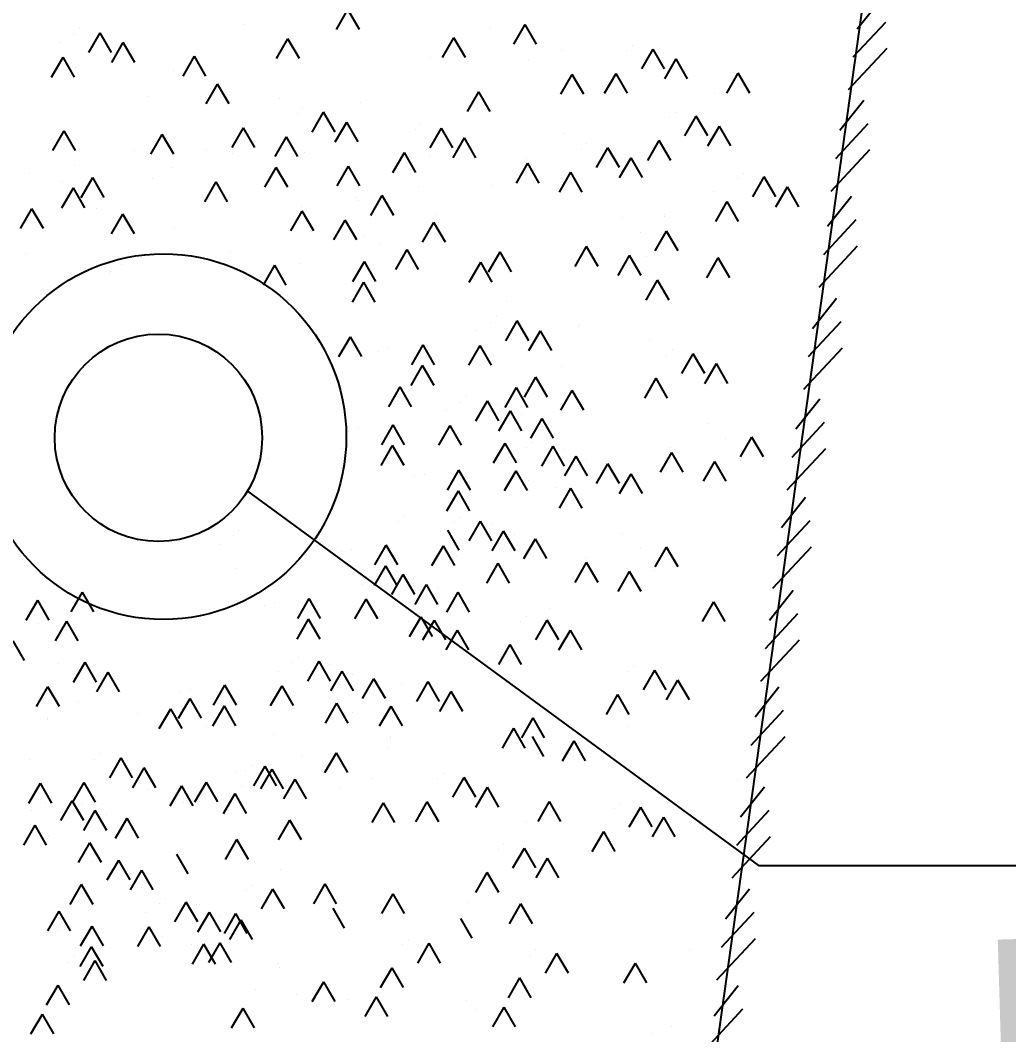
# Model space of a CAD drawing. Header units: feet. Extents: x 3381 to 683417, y 675186 to 4372291.
# Drawn here: x 682785.12 to 682803.24, y 4372078.8 to 4372097.4 of the extents above; entities that cross this region are included whole.
import ezdxf

# ---------------------------------------------------------------- set-up
doc = ezdxf.new("R2010")
doc.units = ezdxf.units.FT
doc.header["$MEASUREMENT"] = 0
doc.linetypes.add('DUZ', pattern=[0])
doc.layers.get('0').update_dxf_attribs({"linetype": 'CONTINUOUS'})
doc.layers.add('0_Ном._пера__7', color=7, linetype='CONTINUOUS', lineweight=35)
doc.layers.add('Fills_Pen_No__97', color=18, linetype='CONTINUOUS', lineweight=13, true_color=0x020202)
doc.styles.add('ARİAL', font='arial.ttf')

msp = doc.modelspace()

# ---------------------------------------------------------------- linework, layer by layer
at = {"color": 0, "lineweight": 25}
for p, q in [((682797.901, 4372078.597), (682802.782, 4372113.502)), ((682800.904, 4372097.786), (682800.465, 4372097.234)), ((682800.983, 4372097.358), (682800.389, 4372096.717)), ((682801.009, 4372096.878), (682800.301, 4372096.118)), ((682800.585, 4372095.928), (682800.146, 4372095.375)), ((682800.664, 4372095.5), (682800.07, 4372094.858)), ((682800.69, 4372095.019), (682799.982, 4372094.26)), ((682800.363, 4372094.166), (682799.924, 4372093.613)), ((682800.442, 4372093.738), (682799.848, 4372093.097)), ((682800.468, 4372093.257), (682799.76, 4372092.498)), ((682800.086, 4372092.295), (682799.646, 4372091.742)), ((682800.164, 4372091.867), (682799.57, 4372091.225)), ((682800.191, 4372091.386), (682799.482, 4372090.627)), ((682799.781, 4372090.45), (682799.341, 4372089.897)), ((682799.859, 4372090.022), (682799.265, 4372089.38)), ((682799.885, 4372089.541), (682799.177, 4372088.782)), ((682789.288, 4372088.763), (682798.658, 4372081.9)), ((682799.517, 4372088.646), (682799.078, 4372088.093)), ((682799.596, 4372088.218), (682799.002, 4372087.577)), ((682799.622, 4372087.737), (682798.914, 4372086.978)), ((682799.295, 4372086.942), (682798.856, 4372086.39)), ((682799.374, 4372086.514), (682798.78, 4372085.873)), ((682799.4, 4372086.034), (682798.692, 4372085.274)), ((682799.032, 4372085.17), (682798.593, 4372084.617)), ((682799.111, 4372084.742), (682798.517, 4372084.1)), ((682799.137, 4372084.261), (682798.429, 4372083.502)), ((682798.768, 4372083.337), (682798.329, 4372082.784)), ((682798.847, 4372082.909), (682798.253, 4372082.267)), ((682798.873, 4372082.428), (682798.165, 4372081.669)), ((682798.658, 4372081.9), (682826.255, 4372081.9)), ((682798.491, 4372081.467), (682798.051, 4372080.914)), ((682798.569, 4372081.039), (682797.975, 4372080.397)), ((682798.596, 4372080.558), (682797.887, 4372079.799)), ((682798.283, 4372079.694), (682797.844, 4372079.141)), ((682798.362, 4372079.266), (682797.768, 4372078.625))]:
    msp.add_line(p, q, dxfattribs=at)
at = {"linetype": 'DUZ', "lineweight": 25}
for centre, radius in [((682787.748, 4372089.762), 3.352), ((682787.657, 4372089.742), 1.902)]:
    msp.add_circle(centre, radius, dxfattribs=at)
at = {"linetype": 'Continuous', "lineweight": 25}
msp.add_open_spline([(682691.713, 4372146.789), (682693.534, 4372143.319), (682699.84, 4372131.301), (682709.737, 4372113.319), (682723.732, 4372094.055), (682734.503, 4372073.857), (682745.466, 4372055.972), (682754.594, 4372038.568), (682768.009, 4372020.047), (682784.609, 4372005.758), (682796.144, 4371990.921), (682804.074, 4371980.439), (682815.392, 4371968.52), (682823.641, 4371957.828), (682828.085, 4371952.068)], degree=3, knots=[0, 0, 0, 0, 11.75951, 40.72321, 61.46233, 83.054979, 109.290717, 124.392744, 141.962718, 177.533008, 189.558821, 198.276488, 216.955448, 238.768866, 238.768866, 238.768866, 238.768866], dxfattribs=at)
at = {"layer": 'Fills_Pen_No__97', "color": 7, "linetype": 'Continuous', "lineweight": 25}
for p, q in [((682790.921, 4372097.229), (682791.13, 4372097.592)), ((682791.34, 4372097.229), (682791.13, 4372097.592)), ((682789.222, 4372097.311), (682789.222, 4372097.311)), ((682794.17, 4372096.958), (682794.38, 4372097.321)), ((682794.59, 4372096.958), (682794.38, 4372097.321)), ((682786.106, 4372097.139), (682786.106, 4372097.139)), ((682786.202, 4372097.242), (682786.202, 4372097.242)), ((682786.379, 4372096.805), (682786.589, 4372097.168)), ((682786.798, 4372096.805), (682786.589, 4372097.168)), ((682793.746, 4372097.247), (682793.746, 4372097.247)), ((682785.847, 4372096.984), (682785.847, 4372096.984)), ((682786.802, 4372096.623), (682787.012, 4372096.986)), ((682787.222, 4372096.623), (682787.012, 4372096.986)), ((682789.822, 4372096.693), (682790.031, 4372097.056)), ((682790.241, 4372096.693), (682790.031, 4372097.056)), ((682792.864, 4372096.712), (682793.074, 4372097.075)), ((682793.284, 4372096.712), (682793.074, 4372097.075)), ((682796.339, 4372096.942), (682796.339, 4372096.942)), ((682785.699, 4372096.356), (682785.908, 4372096.719)), ((682786.118, 4372096.356), (682785.908, 4372096.719)), ((682788.108, 4372096.374), (682788.318, 4372096.737)), ((682788.527, 4372096.374), (682788.318, 4372096.737)), ((682795.044, 4372096.844), (682795.044, 4372096.844)), ((682796.242, 4372096.84), (682796.242, 4372096.84)), ((682796.516, 4372096.506), (682796.725, 4372096.869)), ((682796.935, 4372096.506), (682796.725, 4372096.869)), ((682786.145, 4372096.533), (682786.145, 4372096.533)), ((682792.647, 4372096.711), (682792.647, 4372096.711)), ((682794.434, 4372096.66), (682794.434, 4372096.66)), ((682796.939, 4372096.324), (682797.149, 4372096.687)), ((682797.358, 4372096.324), (682797.149, 4372096.687)), ((682787.932, 4372096.483), (682787.932, 4372096.483)), ((682795.034, 4372096.042), (682795.243, 4372096.405)), ((682795.453, 4372096.042), (682795.243, 4372096.405)), ((682795.835, 4372096.057), (682796.045, 4372096.42)), ((682796.255, 4372096.057), (682796.045, 4372096.42)), ((682798.076, 4372096.061), (682798.286, 4372096.424)), ((682798.496, 4372096.061), (682798.286, 4372096.424)), ((682788.532, 4372095.864), (682788.741, 4372096.227)), ((682788.951, 4372095.864), (682788.741, 4372096.227)), ((682787.468, 4372096.004), (682787.468, 4372096.004)), ((682793.32, 4372095.723), (682793.53, 4372096.086)), ((682793.739, 4372095.723), (682793.53, 4372096.086)), ((682797.859, 4372096.06), (682797.859, 4372096.06)), ((682789.875, 4372095.966), (682789.875, 4372095.966)), ((682791.357, 4372095.882), (682791.357, 4372095.882)), ((682790.202, 4372095.682), (682790.202, 4372095.682)), ((682790.299, 4372095.784), (682790.299, 4372095.784)), ((682790.475, 4372095.347), (682790.685, 4372095.71)), ((682790.894, 4372095.347), (682790.685, 4372095.71)), ((682797.034, 4372095.611), (682797.034, 4372095.611)), ((682797.131, 4372095.713), (682797.131, 4372095.713)), ((682797.308, 4372095.276), (682797.517, 4372095.639)), ((682797.727, 4372095.276), (682797.517, 4372095.639)), ((682789.007, 4372095.063), (682789.216, 4372095.426)), ((682789.195, 4372095.517), (682789.195, 4372095.517)), ((682789.426, 4372095.063), (682789.216, 4372095.426)), ((682790.898, 4372095.165), (682791.108, 4372095.528)), ((682791.318, 4372095.165), (682791.108, 4372095.528)), ((682792.459, 4372095.493), (682792.459, 4372095.493)), ((682792.636, 4372095.057), (682792.845, 4372095.42)), ((682793.055, 4372095.057), (682792.845, 4372095.42)), ((682797.731, 4372095.094), (682797.941, 4372095.457)), ((682798.15, 4372095.094), (682797.941, 4372095.457)), ((682785.719, 4372095.009), (682785.928, 4372095.372)), ((682786.138, 4372095.009), (682785.928, 4372095.372)), ((682787.518, 4372094.942), (682787.728, 4372095.305)), ((682787.937, 4372094.942), (682787.728, 4372095.305)), ((682789.795, 4372094.898), (682790.005, 4372095.261)), ((682790.214, 4372094.898), (682790.005, 4372095.261)), ((682792.362, 4372095.391), (682792.362, 4372095.391)), ((682793.059, 4372094.875), (682793.269, 4372095.238)), ((682793.478, 4372094.875), (682793.269, 4372095.238)), ((682795.087, 4372095.315), (682795.087, 4372095.315)), ((682795.511, 4372095.133), (682795.511, 4372095.133)), ((682795.687, 4372094.696), (682795.897, 4372095.059)), ((682796.106, 4372094.696), (682795.897, 4372095.059)), ((682796.628, 4372094.827), (682796.837, 4372095.19)), ((682797.047, 4372094.827), (682796.837, 4372095.19)), ((682787.221, 4372095.006), (682787.221, 4372095.006)), ((682788.544, 4372095.027), (682788.544, 4372095.027)), ((682789.008, 4372094.955), (682789.008, 4372094.955)), ((682790.331, 4372094.976), (682790.331, 4372094.976)), ((682791.955, 4372094.608), (682792.165, 4372094.971)), ((682792.375, 4372094.608), (682792.165, 4372094.971)), ((682792.62, 4372094.916), (682792.62, 4372094.916)), ((682794.407, 4372094.866), (682794.407, 4372094.866)), ((682795.414, 4372095.031), (682795.414, 4372095.031)), ((682796.11, 4372094.514), (682796.32, 4372094.877)), ((682796.53, 4372094.514), (682796.32, 4372094.877)), ((682786.118, 4372094.739), (682786.118, 4372094.739)), ((682787.905, 4372094.688), (682787.905, 4372094.688)), ((682789.608, 4372094.337), (682789.818, 4372094.7)), ((682790.028, 4372094.337), (682789.818, 4372094.7)), ((682790.931, 4372094.358), (682791.14, 4372094.721)), ((682791.35, 4372094.358), (682791.14, 4372094.721)), ((682794.219, 4372094.412), (682794.428, 4372094.775)), ((682794.638, 4372094.412), (682794.428, 4372094.775)), ((682785.287, 4372094.579), (682785.287, 4372094.579)), ((682786.242, 4372094.149), (682786.452, 4372094.512)), ((682786.662, 4372094.149), (682786.452, 4372094.512)), ((682787.544, 4372094.489), (682787.544, 4372094.489)), ((682795.007, 4372094.247), (682795.217, 4372094.61)), ((682795.426, 4372094.247), (682795.217, 4372094.61)), ((682798.279, 4372094.494), (682798.279, 4372094.494)), ((682798.376, 4372094.596), (682798.376, 4372094.596)), ((682798.553, 4372094.159), (682798.762, 4372094.523)), ((682798.972, 4372094.159), (682798.762, 4372094.523)), ((682785.887, 4372093.96), (682786.097, 4372094.323)), ((682785.896, 4372094.439), (682785.896, 4372094.439)), ((682786.307, 4372093.96), (682786.097, 4372094.323)), ((682788.505, 4372094.07), (682788.714, 4372094.433)), ((682788.924, 4372094.07), (682788.714, 4372094.433)), ((682790.952, 4372094.439), (682790.952, 4372094.439)), ((682792.433, 4372094.355), (682792.433, 4372094.355)), ((682793.756, 4372094.376), (682793.756, 4372094.376)), ((682798.976, 4372093.977), (682799.186, 4372094.341)), ((682799.395, 4372093.977), (682799.186, 4372094.341)), ((682791.278, 4372094.154), (682791.278, 4372094.154)), ((682791.552, 4372093.82), (682791.761, 4372094.183)), ((682791.971, 4372093.82), (682791.761, 4372094.183)), ((682797.832, 4372094.265), (682797.832, 4372094.265)), ((682785.129, 4372093.577), (682785.339, 4372093.94)), ((682785.548, 4372093.577), (682785.339, 4372093.94)), ((682786.196, 4372094.1), (682786.196, 4372094.1)), ((682786.514, 4372093.947), (682786.514, 4372093.947)), ((682790.272, 4372093.989), (682790.272, 4372093.989)), ((682791.33, 4372094.088), (682791.33, 4372094.088)), ((682797.872, 4372093.71), (682798.082, 4372094.074)), ((682798.292, 4372093.71), (682798.082, 4372094.074)), ((682786.795, 4372093.481), (682787.005, 4372093.844)), ((682787.215, 4372093.481), (682787.005, 4372093.844)), ((682790.083, 4372093.536), (682790.293, 4372093.899)), ((682790.503, 4372093.536), (682790.293, 4372093.899)), ((682791.543, 4372093.758), (682791.543, 4372093.758)), ((682792.756, 4372093.838), (682792.756, 4372093.838)), ((682796.164, 4372093.788), (682796.164, 4372093.788)), ((682796.929, 4372093.8), (682796.929, 4372093.8)), ((682796.936, 4372093.837), (682796.936, 4372093.837)), ((682787.954, 4372093.595), (682787.954, 4372093.595)), ((682790.872, 4372093.371), (682791.081, 4372093.734)), ((682791.291, 4372093.371), (682791.081, 4372093.734)), ((682792.498, 4372093.328), (682792.708, 4372093.691)), ((682792.917, 4372093.328), (682792.708, 4372093.691)), ((682791.408, 4372093.449), (682791.408, 4372093.449)), ((682796.49, 4372093.503), (682796.49, 4372093.503)), ((682796.764, 4372093.169), (682796.973, 4372093.532)), ((682797.183, 4372093.169), (682796.973, 4372093.532)), ((682791.726, 4372093.296), (682791.726, 4372093.296)), ((682792.007, 4372092.83), (682792.217, 4372093.193)), ((682792.427, 4372092.83), (682792.217, 4372093.193)), ((682795.295, 4372092.885), (682795.505, 4372093.248)), ((682795.484, 4372093.338), (682795.484, 4372093.338)), ((682795.715, 4372092.885), (682795.505, 4372093.248)), ((682785.223, 4372093.118), (682785.223, 4372093.118)), ((682788.982, 4372093.161), (682788.982, 4372093.161)), ((682793.71, 4372092.786), (682793.92, 4372093.149)), ((682794.13, 4372092.786), (682793.92, 4372093.149)), ((682796.084, 4372092.72), (682796.293, 4372093.083)), ((682796.503, 4372092.72), (682796.293, 4372093.083)), ((682796.608, 4372093.068), (682796.608, 4372093.068)), ((682796.755, 4372093.107), (682796.755, 4372093.107)), ((682797.71, 4372092.677), (682797.92, 4372093.04)), ((682798.129, 4372092.677), (682797.92, 4372093.04)), ((682786.972, 4372092.911), (682786.972, 4372092.911)), ((682789.581, 4372092.542), (682789.791, 4372092.906)), ((682790.001, 4372092.542), (682789.791, 4372092.906)), ((682790.253, 4372092.929), (682790.253, 4372092.929)), ((682791.222, 4372092.61), (682791.432, 4372092.973)), ((682791.642, 4372092.61), (682791.432, 4372092.973)), ((682793.355, 4372092.597), (682793.565, 4372092.96)), ((682793.775, 4372092.597), (682793.565, 4372092.96)), ((682786.766, 4372092.758), (682786.766, 4372092.758)), ((682786.773, 4372092.796), (682786.773, 4372092.796)), ((682791.305, 4372092.804), (682791.305, 4372092.804)), ((682796.597, 4372092.265), (682796.807, 4372092.629)), ((682797.017, 4372092.265), (682796.807, 4372092.629)), ((682791.213, 4372092.23), (682791.422, 4372092.594)), ((682791.632, 4372092.23), (682791.422, 4372092.594)), ((682794.038, 4372092.249), (682794.038, 4372092.249)), ((682793.849, 4372091.959), (682793.849, 4372091.959)), ((682794.026, 4372091.522), (682794.235, 4372091.885)), ((682794.445, 4372091.522), (682794.235, 4372091.885)), ((682790.366, 4372091.851), (682790.366, 4372091.851)), ((682793.494, 4372091.701), (682793.494, 4372091.701)), ((682793.752, 4372091.856), (682793.752, 4372091.856)), ((682794.449, 4372091.34), (682794.659, 4372091.703)), ((682794.868, 4372091.34), (682794.659, 4372091.703)), ((682795.365, 4372091.782), (682795.365, 4372091.782)), ((682795.372, 4372091.819), (682795.372, 4372091.819)), ((682790.966, 4372091.232), (682791.176, 4372091.595)), ((682791.385, 4372091.232), (682791.176, 4372091.595)), ((682796.651, 4372091.539), (682796.651, 4372091.539)), ((682791.874, 4372091.372), (682791.874, 4372091.372)), ((682792.299, 4372091.082), (682792.509, 4372091.446)), ((682792.718, 4372091.082), (682792.509, 4372091.446)), ((682793.345, 4372091.073), (682793.555, 4372091.436)), ((682793.765, 4372091.073), (682793.555, 4372091.436)), ((682797.074, 4372091.357), (682797.074, 4372091.357)), ((682791.69, 4372091.322), (682791.69, 4372091.322)), ((682793.791, 4372091.25), (682793.791, 4372091.25)), ((682796.977, 4372091.255), (682796.977, 4372091.255)), ((682797.251, 4372090.92), (682797.46, 4372091.283)), ((682797.67, 4372090.92), (682797.46, 4372091.283)), ((682792.289, 4372090.703), (682792.499, 4372091.066)), ((682792.709, 4372090.703), (682792.499, 4372091.066)), ((682795.044, 4372091.05), (682795.044, 4372091.05)), ((682797.674, 4372090.738), (682797.884, 4372091.101)), ((682798.093, 4372090.738), (682797.884, 4372091.101)), ((682794.367, 4372090.488), (682794.577, 4372090.851)), ((682794.786, 4372090.488), (682794.577, 4372090.851)), ((682796.571, 4372090.471), (682796.78, 4372090.834)), ((682796.99, 4372090.471), (682796.78, 4372090.834)), ((682791.879, 4372090.312), (682792.089, 4372090.675)), ((682792.298, 4372090.312), (682792.089, 4372090.675)), ((682794.012, 4372090.299), (682794.222, 4372090.662)), ((682794.431, 4372090.299), (682794.222, 4372090.662)), ((682795.034, 4372090.247), (682795.243, 4372090.61)), ((682795.453, 4372090.247), (682795.243, 4372090.61)), ((682791.961, 4372090.506), (682791.961, 4372090.506)), ((682793.299, 4372090.49), (682793.299, 4372090.49)), ((682793.476, 4372090.054), (682793.686, 4372090.417)), ((682793.895, 4372090.054), (682793.686, 4372090.417)), ((682792.944, 4372090.233), (682792.944, 4372090.233)), ((682793.203, 4372090.388), (682793.203, 4372090.388)), ((682793.881, 4372090.35), (682793.881, 4372090.35)), ((682793.899, 4372089.872), (682794.109, 4372090.235)), ((682794.319, 4372089.872), (682794.109, 4372090.235)), ((682794.207, 4372090.066), (682794.207, 4372090.066)), ((682794.304, 4372090.168), (682794.304, 4372090.168)), ((682794.481, 4372089.732), (682794.69, 4372090.095)), ((682794.9, 4372089.732), (682794.69, 4372090.095)), ((682791.14, 4372089.854), (682791.14, 4372089.854)), ((682791.325, 4372089.904), (682791.325, 4372089.904)), ((682791.749, 4372089.614), (682791.959, 4372089.977)), ((682792.169, 4372089.614), (682791.959, 4372089.977)), ((682792.796, 4372089.605), (682793.005, 4372089.968)), ((682793.215, 4372089.605), (682793.005, 4372089.968)), ((682794.694, 4372089.95), (682794.694, 4372089.95)), ((682797.728, 4372090.011), (682797.728, 4372090.011)), ((682793.242, 4372089.782), (682793.242, 4372089.782)), ((682794.506, 4372089.66), (682794.506, 4372089.66)), ((682798.054, 4372089.727), (682798.054, 4372089.727)), ((682798.327, 4372089.393), (682798.537, 4372089.756)), ((682798.747, 4372089.393), (682798.537, 4372089.756)), ((682791.023, 4372089.553), (682791.023, 4372089.553)), ((682791.74, 4372089.235), (682791.949, 4372089.598)), ((682792.159, 4372089.235), (682791.949, 4372089.598)), ((682793.801, 4372089.283), (682794.01, 4372089.646)), ((682794.22, 4372089.283), (682794.01, 4372089.646)), ((682794.409, 4372089.558), (682794.409, 4372089.558)), ((682794.682, 4372089.224), (682794.892, 4372089.587)), ((682795.102, 4372089.224), (682794.892, 4372089.587)), ((682795.087, 4372089.52), (682795.087, 4372089.52)), ((682796.859, 4372089.109), (682797.069, 4372089.472)), ((682797.047, 4372089.562), (682797.047, 4372089.562)), ((682797.278, 4372089.109), (682797.069, 4372089.472)), ((682789.662, 4372089.358), (682789.662, 4372089.358)), ((682794.151, 4372089.403), (682794.151, 4372089.403)), ((682795.106, 4372089.042), (682795.315, 4372089.405)), ((682795.525, 4372089.042), (682795.315, 4372089.405)), ((682795.511, 4372089.338), (682795.511, 4372089.338)), ((682797.647, 4372088.944), (682797.857, 4372089.307)), ((682798.067, 4372088.944), (682797.857, 4372089.307)), ((682798.319, 4372089.331), (682798.319, 4372089.331)), ((682789.565, 4372089.256), (682789.565, 4372089.256)), ((682792.956, 4372088.784), (682793.165, 4372089.147)), ((682793.375, 4372088.784), (682793.165, 4372089.147)), ((682794.002, 4372088.775), (682794.212, 4372089.138)), ((682794.421, 4372088.775), (682794.212, 4372089.138)), ((682795.414, 4372089.236), (682795.414, 4372089.236)), ((682795.687, 4372088.902), (682795.897, 4372089.265)), ((682796.106, 4372088.902), (682795.897, 4372089.265)), ((682792.346, 4372089.024), (682792.346, 4372089.024)), ((682792.531, 4372089.074), (682792.531, 4372089.074)), ((682794.448, 4372088.952), (682794.448, 4372088.952)), ((682796.11, 4372088.72), (682796.32, 4372089.083)), ((682796.53, 4372088.72), (682796.32, 4372089.083)), ((682792.946, 4372088.405), (682793.156, 4372088.768)), ((682793.365, 4372088.405), (682793.156, 4372088.768)), ((682794.958, 4372088.823), (682794.958, 4372088.823)), ((682795.007, 4372088.453), (682795.217, 4372088.816)), ((682795.426, 4372088.453), (682795.217, 4372088.816)), ((682792.055, 4372088.2), (682792.055, 4372088.2)), ((682792.152, 4372088.302), (682792.152, 4372088.302)), ((682793.078, 4372088.184), (682793.078, 4372088.184)), ((682793.175, 4372088.287), (682793.175, 4372088.287)), ((682793.351, 4372087.85), (682793.561, 4372088.213)), ((682793.771, 4372087.85), (682793.561, 4372088.213)), ((682789.13, 4372088.049), (682789.13, 4372088.049)), ((682792.82, 4372088.029), (682792.82, 4372088.029)), ((682793.171, 4372087.683), (682792.961, 4372088.046)), ((682793.756, 4372088.147), (682793.756, 4372088.147)), ((682793.775, 4372087.668), (682793.984, 4372088.031)), ((682794.194, 4372087.668), (682793.984, 4372088.031)), ((682796.164, 4372087.993), (682796.164, 4372087.993)), ((682788.775, 4372087.791), (682788.775, 4372087.791)), ((682789.033, 4372087.947), (682789.033, 4372087.947)), ((682794.083, 4372087.863), (682794.083, 4372087.863)), ((682794.18, 4372087.965), (682794.18, 4372087.965)), ((682794.356, 4372087.528), (682794.566, 4372087.891)), ((682794.775, 4372087.528), (682794.566, 4372087.891)), ((682791.015, 4372087.65), (682791.015, 4372087.65)), ((682791.2, 4372087.7), (682791.2, 4372087.7)), ((682791.625, 4372087.411), (682791.834, 4372087.774)), ((682792.044, 4372087.411), (682791.834, 4372087.774)), ((682792.671, 4372087.401), (682792.881, 4372087.764)), ((682793.09, 4372087.401), (682792.881, 4372087.764)), ((682796.49, 4372087.709), (682796.49, 4372087.709)), ((682796.764, 4372087.374), (682796.973, 4372087.738)), ((682797.183, 4372087.374), (682796.973, 4372087.738)), ((682793.117, 4372087.578), (682793.117, 4372087.578)), ((682793.676, 4372087.079), (682793.886, 4372087.442)), ((682794.095, 4372087.079), (682793.886, 4372087.442)), ((682795.295, 4372087.09), (682795.505, 4372087.454)), ((682795.484, 4372087.544), (682795.484, 4372087.544)), ((682795.715, 4372087.09), (682795.505, 4372087.454)), ((682789.072, 4372087.341), (682789.072, 4372087.341)), ((682791.615, 4372087.031), (682791.825, 4372087.394)), ((682791.76, 4372087.306), (682791.76, 4372087.306)), ((682792.034, 4372087.031), (682791.825, 4372087.394)), ((682791.936, 4372086.869), (682792.146, 4372087.233)), ((682792.356, 4372086.869), (682792.146, 4372087.233)), ((682796.084, 4372086.925), (682796.293, 4372087.289)), ((682796.503, 4372086.925), (682796.293, 4372087.289)), ((682796.755, 4372087.312), (682796.755, 4372087.312)), ((682791.405, 4372087.049), (682791.405, 4372087.049)), ((682791.663, 4372087.204), (682791.663, 4372087.204)), ((682792.341, 4372087.166), (682792.341, 4372087.166)), ((682792.36, 4372086.687), (682792.569, 4372087.051)), ((682792.779, 4372086.687), (682792.569, 4372087.051)), ((682786.055, 4372086.551), (682786.265, 4372086.914)), ((682786.475, 4372086.551), (682786.265, 4372086.914)), ((682792.668, 4372086.882), (682792.668, 4372086.882)), ((682792.765, 4372086.984), (682792.765, 4372086.984)), ((682792.941, 4372086.548), (682793.151, 4372086.911)), ((682793.361, 4372086.548), (682793.151, 4372086.911)), ((682785.233, 4372086.4), (682785.443, 4372086.763)), ((682785.653, 4372086.4), (682785.443, 4372086.763)), ((682789.785, 4372086.72), (682789.785, 4372086.72)), ((682790.21, 4372086.43), (682790.419, 4372086.793)), ((682790.629, 4372086.43), (682790.419, 4372086.793)), ((682791.256, 4372086.42), (682791.466, 4372086.784)), ((682791.676, 4372086.42), (682791.466, 4372086.784)), ((682797.628, 4372086.371), (682797.838, 4372086.734)), ((682798.047, 4372086.371), (682797.838, 4372086.734)), ((682789.6, 4372086.669), (682789.6, 4372086.669)), ((682791.702, 4372086.598), (682791.702, 4372086.598)), ((682794.833, 4372086.619), (682794.833, 4372086.619)), ((682785.454, 4372086.34), (682785.454, 4372086.34)), ((682785.769, 4372086.017), (682785.979, 4372086.381)), ((682786.188, 4372086.017), (682785.979, 4372086.381)), ((682790.2, 4372086.051), (682790.41, 4372086.414)), ((682790.62, 4372086.051), (682790.41, 4372086.414)), ((682792.233, 4372086.372), (682792.233, 4372086.372)), ((682792.261, 4372086.098), (682792.471, 4372086.462)), ((682792.33, 4372086.474), (682792.33, 4372086.474)), ((682792.68, 4372086.098), (682792.471, 4372086.462)), ((682792.506, 4372086.037), (682792.716, 4372086.4)), ((682792.926, 4372086.037), (682792.716, 4372086.4)), ((682794.302, 4372086.372), (682794.302, 4372086.372)), ((682794.399, 4372086.474), (682794.399, 4372086.474)), ((682794.576, 4372086.037), (682794.785, 4372086.4)), ((682794.995, 4372086.037), (682794.785, 4372086.4)), ((682792.93, 4372085.855), (682793.139, 4372086.218)), ((682793.349, 4372085.855), (682793.139, 4372086.218)), ((682794.999, 4372085.855), (682795.209, 4372086.218)), ((682795.418, 4372085.855), (682795.209, 4372086.218)), ((682785.201, 4372085.656), (682784.991, 4372086.019)), ((682793.895, 4372085.588), (682794.105, 4372085.951)), ((682794.315, 4372085.588), (682794.105, 4372085.951)), ((682785.829, 4372085.599), (682785.829, 4372085.599)), ((682786.102, 4372085.264), (682786.312, 4372085.627)), ((682786.522, 4372085.264), (682786.312, 4372085.627)), ((682790.119, 4372085.616), (682790.119, 4372085.616)), ((682790.216, 4372085.719), (682790.216, 4372085.719)), ((682790.393, 4372085.282), (682790.602, 4372085.645)), ((682790.812, 4372085.282), (682790.602, 4372085.645)), ((682790.798, 4372085.579), (682790.798, 4372085.579)), ((682793.418, 4372085.639), (682793.418, 4372085.639)), ((682786.526, 4372085.082), (682786.735, 4372085.445)), ((682786.945, 4372085.082), (682786.735, 4372085.445)), ((682789.861, 4372085.461), (682789.861, 4372085.461)), ((682790.816, 4372085.1), (682791.026, 4372085.463)), ((682791.235, 4372085.1), (682791.026, 4372085.463)), ((682791.221, 4372085.397), (682791.221, 4372085.397)), ((682796.275, 4372085.454), (682796.275, 4372085.454)), ((682796.371, 4372085.557), (682796.371, 4372085.557)), ((682796.548, 4372085.12), (682796.758, 4372085.483)), ((682796.967, 4372085.12), (682796.758, 4372085.483)), ((682788.666, 4372084.843), (682788.876, 4372085.206)), ((682789.085, 4372084.843), (682788.876, 4372085.206)), ((682789.713, 4372084.833), (682789.922, 4372085.196)), ((682790.132, 4372084.833), (682789.922, 4372085.196)), ((682791.124, 4372085.295), (682791.124, 4372085.295)), ((682791.398, 4372084.96), (682791.607, 4372085.323)), ((682791.817, 4372084.96), (682791.607, 4372085.323)), ((682792.118, 4372085.243), (682792.118, 4372085.243)), ((682792.392, 4372084.908), (682792.601, 4372085.271)), ((682792.811, 4372084.908), (682792.601, 4372085.271)), ((682796.971, 4372084.938), (682797.181, 4372085.301)), ((682797.391, 4372084.938), (682797.181, 4372085.301)), ((682785.422, 4372084.815), (682785.632, 4372085.178)), ((682785.841, 4372084.815), (682785.632, 4372085.178)), ((682788.057, 4372085.082), (682788.057, 4372085.082)), ((682788.241, 4372085.132), (682788.241, 4372085.132)), ((682790.158, 4372085.01), (682790.158, 4372085.01)), ((682792.815, 4372084.726), (682793.025, 4372085.089)), ((682793.234, 4372084.726), (682793.025, 4372085.089)), ((682795.868, 4372084.671), (682796.077, 4372085.034)), ((682796.287, 4372084.671), (682796.077, 4372085.034)), ((682786.186, 4372084.9), (682786.186, 4372084.9)), ((682788.027, 4372084.599), (682788.237, 4372084.962)), ((682788.447, 4372084.599), (682788.237, 4372084.962)), ((682788.657, 4372084.463), (682788.866, 4372084.826)), ((682789.076, 4372084.463), (682788.866, 4372084.826)), ((682790.717, 4372084.511), (682790.927, 4372084.874)), ((682791.137, 4372084.511), (682790.927, 4372084.874)), ((682791.712, 4372084.459), (682791.921, 4372084.822)), ((682792.131, 4372084.459), (682791.921, 4372084.822)), ((682787.275, 4372084.679), (682787.275, 4372084.679)), ((682787.672, 4372084.41), (682787.882, 4372084.773)), ((682788.092, 4372084.41), (682787.882, 4372084.773)), ((682791.067, 4372084.631), (682791.067, 4372084.631)), ((682791.216, 4372084.711), (682791.216, 4372084.711)), ((682785.615, 4372084.58), (682785.615, 4372084.58)), ((682785.622, 4372084.617), (682785.622, 4372084.617)), ((682788.546, 4372084.448), (682788.546, 4372084.448)), ((682794.317, 4372084.243), (682794.527, 4372084.606)), ((682794.736, 4372084.243), (682794.527, 4372084.606)), ((682789.765, 4372084.299), (682789.765, 4372084.299)), ((682791.911, 4372084.261), (682791.911, 4372084.261)), ((682793.962, 4372084.054), (682794.171, 4372084.417)), ((682794.381, 4372084.054), (682794.171, 4372084.417)), ((682794.723, 4372083.901), (682794.513, 4372084.264)), ((682796.26, 4372084.44), (682796.26, 4372084.44)), ((682791.904, 4372084.224), (682791.904, 4372084.224)), ((682794.64, 4372084.111), (682794.64, 4372084.111)), ((682795.065, 4372083.821), (682795.275, 4372084.184)), ((682795.484, 4372083.821), (682795.275, 4372084.184)), ((682786.589, 4372083.946), (682786.589, 4372083.946)), ((682790.285, 4372083.895), (682790.285, 4372083.895)), ((682790.709, 4372083.605), (682790.919, 4372083.968)), ((682791.129, 4372083.605), (682790.919, 4372083.968)), ((682791.874, 4372084.051), (682791.874, 4372084.051)), ((682785.293, 4372083.848), (682785.293, 4372083.848)), ((682786.492, 4372083.844), (682786.492, 4372083.844)), ((682786.765, 4372083.509), (682786.975, 4372083.873)), ((682787.184, 4372083.509), (682786.975, 4372083.873)), ((682789.355, 4372083.742), (682789.355, 4372083.742)), ((682789.403, 4372083.36), (682789.613, 4372083.723)), ((682789.823, 4372083.36), (682789.613, 4372083.723)), ((682787.188, 4372083.327), (682787.398, 4372083.691)), ((682787.608, 4372083.327), (682787.398, 4372083.691)), ((682789.068, 4372083.615), (682789.068, 4372083.615)), ((682789.258, 4372083.64), (682789.258, 4372083.64)), ((682789.531, 4372083.305), (682789.741, 4372083.668)), ((682789.951, 4372083.305), (682789.741, 4372083.668)), ((682792.878, 4372083.59), (682792.878, 4372083.59)), ((682793.055, 4372083.153), (682793.264, 4372083.516)), ((682793.474, 4372083.153), (682793.264, 4372083.516)), ((682785.283, 4372083.045), (682785.493, 4372083.408)), ((682785.702, 4372083.045), (682785.493, 4372083.408)), ((682786.085, 4372083.06), (682786.295, 4372083.424)), ((682786.504, 4372083.06), (682786.295, 4372083.424)), ((682787.873, 4372082.996), (682788.083, 4372083.359)), ((682788.292, 4372082.996), (682788.083, 4372083.359)), ((682788.326, 4372083.065), (682788.535, 4372083.428)), ((682788.745, 4372083.065), (682788.535, 4372083.428)), ((682789.186, 4372083.358), (682789.186, 4372083.358)), ((682789.955, 4372083.123), (682790.165, 4372083.486)), ((682790.374, 4372083.123), (682790.165, 4372083.486)), ((682791.583, 4372083.492), (682791.583, 4372083.492)), ((682792.781, 4372083.488), (682792.781, 4372083.488)), ((682793.478, 4372082.971), (682793.688, 4372083.334)), ((682793.897, 4372082.971), (682793.688, 4372083.334)), ((682798.265, 4372083.475), (682798.265, 4372083.475)), ((682785.691, 4372083.161), (682785.691, 4372083.161)), ((682787.448, 4372083.286), (682787.448, 4372083.286)), ((682788.851, 4372082.856), (682789.061, 4372083.219)), ((682789.271, 4372082.856), (682789.061, 4372083.219)), ((682790.973, 4372083.308), (682790.973, 4372083.308)), ((682785.594, 4372083.059), (682785.594, 4372083.059)), ((682785.867, 4372082.724), (682786.077, 4372083.088)), ((682786.287, 4372082.724), (682786.077, 4372083.088)), ((682786.272, 4372083.021), (682786.272, 4372083.021)), ((682788.108, 4372083.063), (682788.108, 4372083.063)), ((682791.573, 4372082.689), (682791.782, 4372083.052)), ((682791.992, 4372082.689), (682791.782, 4372083.052)), ((682792.374, 4372082.704), (682792.584, 4372083.067)), ((682792.794, 4372082.704), (682792.584, 4372083.067)), ((682794.615, 4372082.709), (682794.825, 4372083.072)), ((682795.035, 4372082.709), (682794.825, 4372083.072)), ((682796.113, 4372083.044), (682796.113, 4372083.044)), ((682796.289, 4372082.607), (682796.499, 4372082.971)), ((682796.709, 4372082.607), (682796.499, 4372082.971)), ((682785.336, 4372082.904), (682785.336, 4372082.904)), ((682786.291, 4372082.542), (682786.5, 4372082.906)), ((682786.71, 4372082.542), (682786.5, 4372082.906)), ((682786.696, 4372082.839), (682786.696, 4372082.839)), ((682796.016, 4372082.942), (682796.016, 4372082.942)), ((682796.713, 4372082.425), (682796.922, 4372082.789)), ((682797.132, 4372082.425), (682796.922, 4372082.789)), ((682785.187, 4372082.275), (682785.397, 4372082.638)), ((682785.607, 4372082.275), (682785.397, 4372082.638)), ((682786.599, 4372082.737), (682786.599, 4372082.737)), ((682786.872, 4372082.402), (682787.082, 4372082.766)), ((682787.292, 4372082.402), (682787.082, 4372082.766)), ((682789.859, 4372082.37), (682790.068, 4372082.733)), ((682790.278, 4372082.37), (682790.068, 4372082.733)), ((682794.398, 4372082.707), (682794.398, 4372082.707)), ((682785.633, 4372082.453), (682785.633, 4372082.453)), ((682795.609, 4372082.158), (682795.819, 4372082.521)), ((682796.028, 4372082.158), (682795.819, 4372082.521)), ((682786.192, 4372081.953), (682786.402, 4372082.317)), ((682786.611, 4372081.953), (682786.402, 4372082.317)), ((682788.886, 4372082.012), (682789.095, 4372082.375)), ((682789.305, 4372082.012), (682789.095, 4372082.375)), ((682793.979, 4372082.293), (682793.979, 4372082.293)), ((682794.155, 4372081.856), (682794.365, 4372082.219)), ((682794.575, 4372081.856), (682794.365, 4372082.219)), ((682786.542, 4372082.074), (682786.542, 4372082.074)), ((682788.201, 4372081.745), (682787.992, 4372082.108)), ((682793.882, 4372082.191), (682793.882, 4372082.191)), ((682794.579, 4372081.674), (682794.788, 4372082.037)), ((682794.998, 4372081.674), (682794.788, 4372082.037)), ((682786.445, 4372081.971), (682786.445, 4372081.971)), ((682786.718, 4372081.637), (682786.928, 4372082)), ((682787.138, 4372081.637), (682786.928, 4372082)), ((682787.142, 4372081.455), (682787.351, 4372081.818)), ((682787.561, 4372081.455), (682787.351, 4372081.818)), ((682789.903, 4372081.819), (682789.903, 4372081.819)), ((682793.475, 4372081.407), (682793.685, 4372081.77)), ((682793.894, 4372081.407), (682793.685, 4372081.77)), ((682786.038, 4372081.188), (682786.248, 4372081.551)), ((682786.458, 4372081.188), (682786.248, 4372081.551)), ((682787.349, 4372081.494), (682787.349, 4372081.494)), ((682789.369, 4372081.541), (682789.369, 4372081.541)), ((682789.545, 4372081.104), (682789.755, 4372081.467)), ((682789.965, 4372081.104), (682789.755, 4372081.467)), ((682790.503, 4372081.2), (682790.713, 4372081.563)), ((682790.922, 4372081.2), (682790.713, 4372081.563)), ((682787.781, 4372081.301), (682787.781, 4372081.301)), ((682789.272, 4372081.438), (682789.272, 4372081.438)), ((682791.751, 4372081.02), (682791.96, 4372081.383)), ((682792.17, 4372081.02), (682791.96, 4372081.383)), ((682787.684, 4372081.199), (682787.684, 4372081.199)), ((682787.958, 4372080.865), (682788.167, 4372081.228)), ((682788.377, 4372080.865), (682788.167, 4372081.228)), ((682788.363, 4372081.161), (682788.363, 4372081.161)), ((682791.067, 4372080.753), (682790.857, 4372081.116)), ((682793.328, 4372081.218), (682793.328, 4372081.218)), ((682794.092, 4372080.833), (682794.301, 4372081.196)), ((682794.511, 4372080.833), (682794.301, 4372081.196)), ((682785.627, 4372080.702), (682785.837, 4372081.065)), ((682786.046, 4372080.702), (682785.837, 4372081.065)), ((682787.426, 4372081.044), (682787.426, 4372081.044)), ((682788.381, 4372080.683), (682788.591, 4372081.046)), ((682788.8, 4372080.683), (682788.591, 4372081.046)), ((682788.786, 4372080.979), (682788.786, 4372080.979)), ((682788.865, 4372080.655), (682789.075, 4372081.018)), ((682789.285, 4372080.655), (682789.075, 4372081.018)), ((682793.408, 4372080.566), (682793.198, 4372080.929)), ((682786.231, 4372080.425), (682786.441, 4372080.788)), ((682786.65, 4372080.425), (682786.441, 4372080.788)), ((682787.278, 4372080.416), (682787.487, 4372080.779)), ((682787.697, 4372080.416), (682787.487, 4372080.779)), ((682788.689, 4372080.877), (682788.689, 4372080.877)), ((682788.963, 4372080.543), (682789.172, 4372080.906)), ((682789.382, 4372080.543), (682789.172, 4372080.906)), ((682785.622, 4372080.665), (682785.622, 4372080.665)), ((682785.806, 4372080.715), (682785.806, 4372080.715)), ((682787.723, 4372080.593), (682787.723, 4372080.593)), ((682792.234, 4372080.549), (682792.234, 4372080.549)), ((682786.136, 4372080.394), (682786.136, 4372080.394)), ((682786.222, 4372080.046), (682786.431, 4372080.409)), ((682786.641, 4372080.046), (682786.431, 4372080.409)), ((682788.264, 4372080.445), (682788.264, 4372080.445)), ((682788.282, 4372080.094), (682788.492, 4372080.457)), ((682788.702, 4372080.094), (682788.492, 4372080.457)), ((682788.579, 4372080.122), (682788.789, 4372080.485)), ((682788.998, 4372080.122), (682788.789, 4372080.485)), ((682792.137, 4372080.447), (682792.137, 4372080.447)), ((682792.411, 4372080.112), (682792.62, 4372080.475)), ((682792.83, 4372080.112), (682792.62, 4372080.475)), ((682794.575, 4372080.361), (682794.575, 4372080.361)), ((682797.385, 4372080.367), (682797.385, 4372080.367)), ((682786.11, 4372080.231), (682786.11, 4372080.231)), ((682794.478, 4372080.259), (682794.478, 4372080.259)), ((682794.752, 4372079.925), (682794.961, 4372080.288)), ((682795.171, 4372079.925), (682794.961, 4372080.288)), ((682786.013, 4372080.128), (682786.013, 4372080.128)), ((682786.287, 4372079.794), (682786.496, 4372080.157)), ((682786.706, 4372079.794), (682786.496, 4372080.157)), ((682789.856, 4372080.098), (682789.856, 4372080.098)), ((682789.876, 4372080.024), (682789.876, 4372080.024)), ((682791.73, 4372079.663), (682791.94, 4372080.026)), ((682792.15, 4372079.663), (682791.94, 4372080.026)), ((682796.19, 4372079.748), (682796.4, 4372080.111)), ((682796.609, 4372079.748), (682796.4, 4372080.111)), ((682794.071, 4372079.476), (682794.281, 4372079.839)), ((682794.491, 4372079.476), (682794.281, 4372079.839)), ((682785.607, 4372079.345), (682785.816, 4372079.708)), ((682786.026, 4372079.345), (682785.816, 4372079.708)), ((682789.439, 4372079.634), (682789.439, 4372079.634)), ((682790.476, 4372079.406), (682790.686, 4372079.769)), ((682790.896, 4372079.406), (682790.686, 4372079.769)), ((682790.193, 4372079.542), (682790.193, 4372079.542)), ((682791.129, 4372079.453), (682791.129, 4372079.453)), ((682791.444, 4372079.13), (682791.654, 4372079.493)), ((682791.863, 4372079.13), (682791.654, 4372079.493)), ((682793.301, 4372079.424), (682793.301, 4372079.424)), ((682788.998, 4372078.923), (682789.208, 4372079.287)), ((682789.417, 4372078.923), (682789.208, 4372079.287)), ((682793.47, 4372079.265), (682793.47, 4372079.265)), ((682793.785, 4372078.942), (682793.995, 4372079.306)), ((682794.205, 4372078.942), (682793.995, 4372079.306)), ((682785.32, 4372078.812), (682785.53, 4372079.175)), ((682785.74, 4372078.812), (682785.53, 4372079.175)), ((682797.054, 4372078.942), (682797.054, 4372078.942)), ((682796.715, 4372078.82), (682796.715, 4372078.82))]:
    msp.add_line(p, q, dxfattribs=at)

# ---------------------------------------------------------------- texts
at = {"layer": '0_Ном._пера__7', "color": 0, "lineweight": 25, "insert": (682802.732, 4372076.799), "char_height": 3.67976, "width": 52.4394, "attachment_point": 7, "rotation": 1.6928, "style": 'ARİAL'}
msp.add_mtext('{\\fArial|b0|i0|c238|p34;FTP-6 cat  }', dxfattribs=at)

doc.saveas('drawing.dxf')
